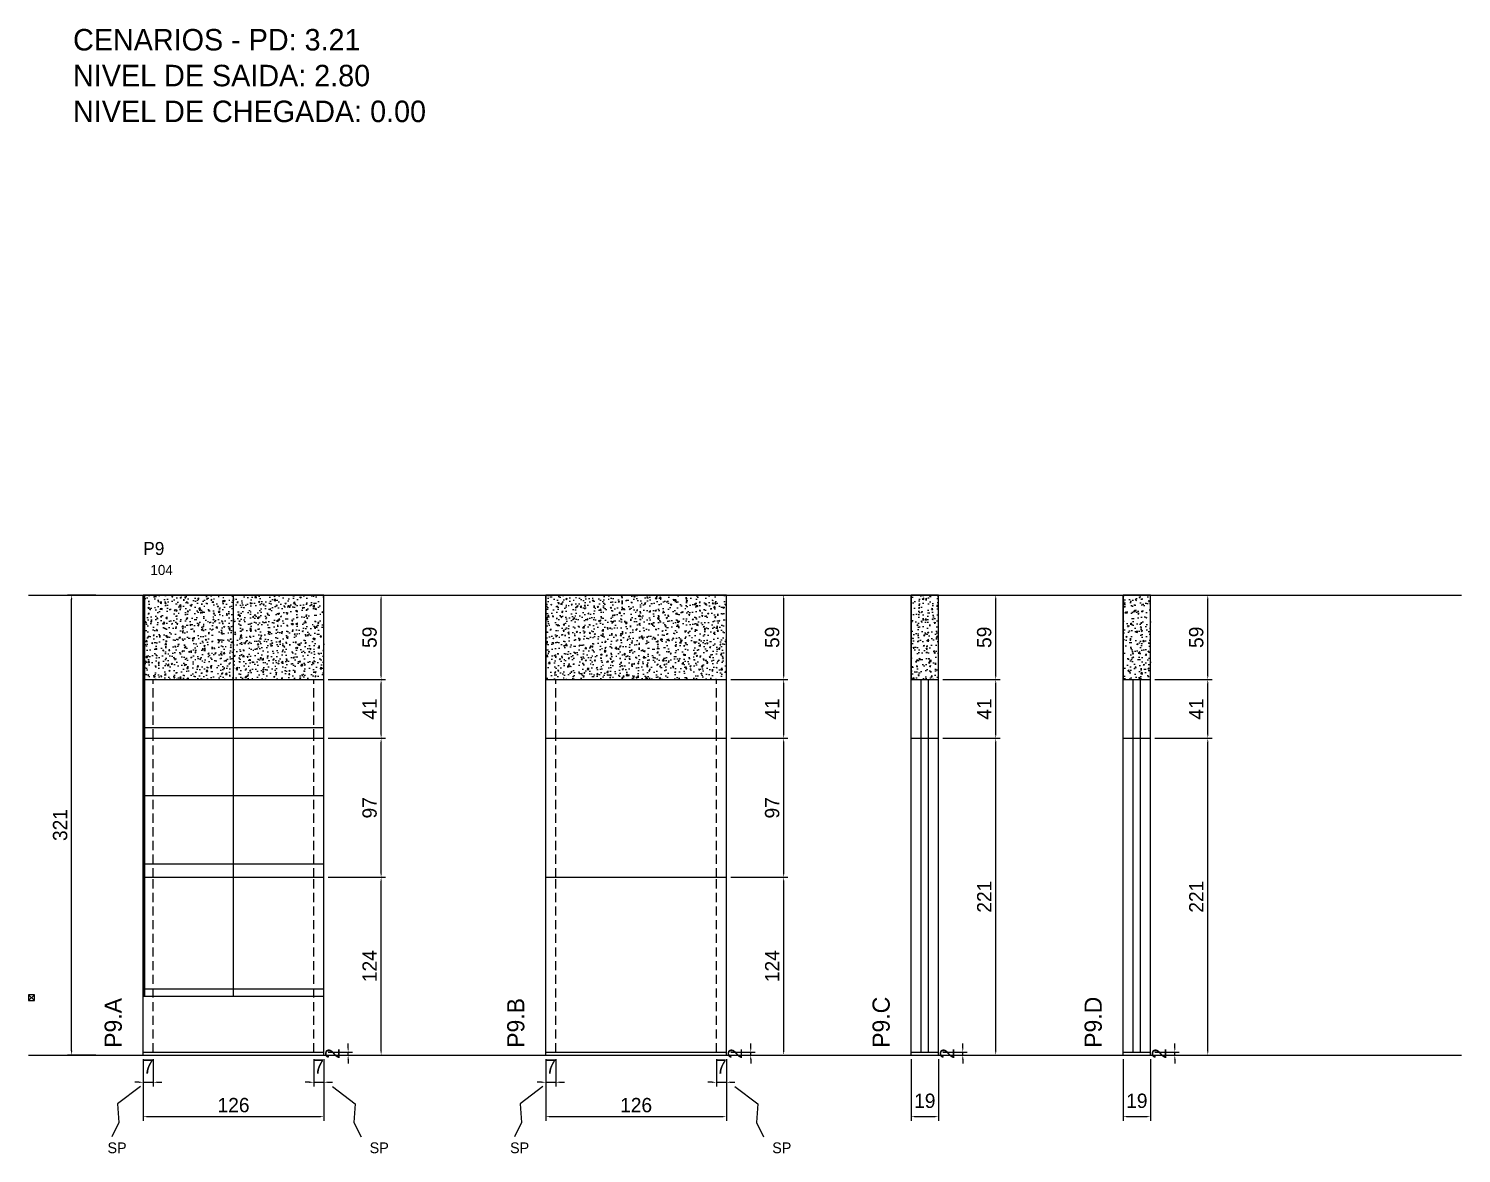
# Model space of a CAD drawing. Header units: centimetres. Extents: x -8500 to 4345, y -490 to 295.
# Drawn here: x -7000 to -6000, y -490 to 295 of the extents above; entities that cross this region are included whole.
import ezdxf

# ---------------------------------------------------------------- set-up
doc = ezdxf.new("R2010")
doc.units = ezdxf.units.CM
doc.linetypes.add('DASHED', pattern=[2, -2])
doc.linetypes.add('HIDDEN', pattern=[9.525, 6.35, -3.175])
for name, color, linetype in [('CHAPA', 140, 'Continuous'), ('COTA', 241, 'Continuous'), ('Madeira', 30, 'Continuous'), ('MEIO_PONT', 160, 'Continuous'), ('NOMENCLATURA', 7, 'Continuous'), ('Nível', 160, 'Continuous'), ('Painéis', 200, 'Continuous'), ('Perfil Metálico', 150, 'Continuous'), ('SARR_2.2x7', 40, 'Continuous'), ('SARRAFO DE PRESSAO', 200, 'Continuous'), ('Sarrafo de Pressão', 42, 'HIDDEN'), ('texto', 7, 'Continuous'), ('TEXTO_GERAL', 7, 'Continuous')]:
    doc.layers.add(name, color=color, linetype=linetype)
doc.dimstyles.new('PAINEL', dxfattribs={"dimtxt": 10, "dimasz": 3, "dimexe": 3, "dimexo": 3, "dimgap": 3, "dimtad": 1, "dimcen": 2.5, "dimclrd": 4, "dimclre": 4, "dimclrt": 240, "dimazin": 3, "dimtfac": 1, "dimtmove": 0, "dimatfit": 3})

# ---------------------------------------------------------------- blocks, each defined once
blk = doc.blocks.new('MULDURA')
at = {"layer": 'Paineis'}
for p, q in [((0, 0), (4, 4)), ((4, 0), (0, 4))]:
    blk.add_line(p, q, dxfattribs=at)
blk.add_lwpolyline([(0, 0), (4, 0), (4, 4), (0, 4)], close=True, dxfattribs=at)

msp = doc.modelspace()

# ---------------------------------------------------------------- hatches: boundary and pattern name
at = {"layer": 'COTA'}
h = msp.add_hatch(dxfattribs=at)
h.set_pattern_fill('AR-CONC', color=256, scale=0.05)
h.paths.add_polyline_path([(-6794, -159), (-6794, -100), (-6920, -100), (-6920, -159)])
h = msp.add_hatch(dxfattribs=at)
h.set_pattern_fill('AR-CONC', color=256, scale=0.05)
h.paths.add_polyline_path([(-6513, -159), (-6513, -100), (-6639, -100), (-6639, -159)])
h = msp.add_hatch(dxfattribs=at)
h.set_pattern_fill('AR-CONC', color=256, scale=0.05)
h.paths.add_polyline_path([(-6365, -159), (-6365, -100), (-6384, -100), (-6384, -159)])
h = msp.add_hatch(dxfattribs=at)
h.set_pattern_fill('AR-CONC', color=256, scale=0.05)
h.paths.add_polyline_path([(-6217, -159), (-6217, -100), (-6236, -100), (-6236, -159)])

# ---------------------------------------------------------------- linework, layer by layer
at = {"layer": 'CHAPA'}
msp.add_lwpolyline([(-6920, -380), (-6918.8, -380), (-6918.8, -100), (-6920, -100)], close=True, dxfattribs=at)
at = {"layer": 'COTA'}
for p, q in [((-6920, -159), (-6920, -100)), ((-6920, -100), (-6794, -100)), ((-6794, -159), (-6794, -100)), ((-6639, -159), (-6639, -100)), ((-6639, -100), (-6513, -100)), ((-6513, -159), (-6513, -100)), ((-6384, -159), (-6384, -100)), ((-6384, -100), (-6365, -100)), ((-6365, -159), (-6365, -100)), ((-6236, -159), (-6236, -100)), ((-6236, -100), (-6217, -100)), ((-6217, -159), (-6217, -100))]:
    msp.add_line(p, q, dxfattribs=at)
for points in [[(-6794, -159), (-6794, -100), (-6920, -100), (-6920, -159)], [(-6513, -159), (-6513, -100), (-6639, -100), (-6639, -159)], [(-6365, -159), (-6365, -100), (-6384, -100), (-6384, -159)], [(-6217, -159), (-6217, -100), (-6236, -100), (-6236, -159)]]:
    msp.add_lwpolyline(points, close=True, dxfattribs=at)
at = {"layer": 'COTA', "color": 4}
for points in [[(-6922, -443), (-6938, -455), (-6937, -468), (-6942, -478)], [(-6788, -443), (-6772, -455), (-6773, -468), (-6768, -478)], [(-6641, -443), (-6657, -455), (-6656, -468), (-6661, -478)], [(-6507, -443), (-6491, -455), (-6492, -468), (-6487, -478)]]:
    msp.add_lwpolyline(points, dxfattribs=at)
at = {"layer": 'Madeira'}
for points in [[(-6920, -192.4), (-6794, -192.4)], [(-6920, -287.6), (-6794, -287.6)]]:
    msp.add_lwpolyline(points, dxfattribs=at)
at = {"layer": 'MEIO_PONT'}
msp.add_lwpolyline([(-6920, -240), (-6794, -240)], dxfattribs=at)
at = {"layer": 'Nível', "linetype": 'DASHED'}
for points in [[(-7000, -100), (-6000, -100)], [(-7000, -421), (-6000, -421)]]:
    msp.add_lwpolyline(points, dxfattribs=at)
at = {"layer": 'Painéis'}
for p, q in [((-6920, -159), (-6794, -159)), ((-6920, -421), (-6920, -159)), ((-6794, -421), (-6794, -159)), ((-6639, -159), (-6513, -159)), ((-6639, -421), (-6639, -159)), ((-6513, -421), (-6513, -159)), ((-6384, -159), (-6365, -159)), ((-6384, -421), (-6384, -159)), ((-6365, -421), (-6365, -159)), ((-6236, -159), (-6217, -159)), ((-6236, -421), (-6236, -159)), ((-6217, -421), (-6217, -159)), ((-6920, -200), (-6794, -200)), ((-6639, -200), (-6513, -200)), ((-6384, -200), (-6365, -200)), ((-6236, -200), (-6217, -200)), ((-6920, -297), (-6794, -297)), ((-6639, -297), (-6513, -297)), ((-6920, -419), (-6794, -419)), ((-6639, -419), (-6513, -419)), ((-6384, -419), (-6365, -419)), ((-6236, -419), (-6217, -419))]:
    msp.add_line(p, q, dxfattribs=at)
msp.add_lwpolyline([(-6920, -380), (-6794, -380), (-6794, -100), (-6920, -100)], close=True, dxfattribs=at)
at = {"layer": 'Perfil Metálico'}
msp.add_line((-6857, -380), (-6857, -100), dxfattribs=at)
at = {"layer": 'SARR_2.2x7'}
for points in [[(-6377, -200), (-6377, -159)], [(-6372, -200), (-6372, -159)], [(-6229, -200), (-6229, -159)], [(-6224, -200), (-6224, -159)], [(-6377, -419), (-6377, -200)], [(-6372, -419), (-6372, -200)], [(-6229, -419), (-6229, -200)], [(-6224, -419), (-6224, -200)]]:
    msp.add_lwpolyline(points, dxfattribs=at)
at = {"layer": 'SARRAFO DE PRESSAO'}
msp.add_lwpolyline([(-6920, -380), (-6794, -380), (-6794, -375), (-6920, -375)], close=True, dxfattribs=at)
at = {"layer": 'Sarrafo de Pressão', "linetype": 'HIDDEN'}
for points in [[(-6913, -200), (-6913, -159)], [(-6801, -200), (-6801, -159)], [(-6632, -200), (-6632, -159)], [(-6520, -200), (-6520, -159)], [(-6913, -297), (-6913, -200)], [(-6801, -297), (-6801, -200)], [(-6632, -297), (-6632, -200)], [(-6520, -297), (-6520, -200)], [(-6913, -419), (-6913, -297)], [(-6801, -419), (-6801, -297)], [(-6632, -419), (-6632, -297)], [(-6520, -419), (-6520, -297)]]:
    msp.add_lwpolyline(points, dxfattribs=at)

# ---------------------------------------------------------------- block references
at = {"layer": 'COTA'}
msp.add_blockref('MULDURA', (-7000, -383), dxfattribs=at)

# ---------------------------------------------------------------- texts
at = {"layer": 'NOMENCLATURA'}
for s, p in [('CENARIOS - PD: 3.21', (-6969, 280)), ('NIVEL DE SAIDA: 2.80', (-6969, 255)), ('NIVEL DE CHEGADA: 0.00', (-6969, 230))]:
    msp.add_text(s, height=15, dxfattribs=at).set_placement(p)
for s, p in [('P9.A', (-6935, -416)), ('P9.B', (-6654, -416)), ('P9.C', (-6399, -416)), ('P9.D', (-6251, -416))]:
    msp.add_text(s, height=12, rotation=90, dxfattribs=at).set_placement(p)
at = {"layer": 'texto'}
msp.add_text('104', height=7, dxfattribs=at).set_placement((-6915, -86))
at = {"layer": 'texto', "color": 4, "char_height": 7.5, "attachment_point": 1}
for insert in [(-6945, -482), (-6762, -482), (-6664, -482), (-6481, -482)]:
    msp.add_mtext('SP', dxfattribs=dict(at, insert=insert))
at = {"layer": 'TEXTO_GERAL'}
msp.add_text('P9', height=9, dxfattribs=at).set_placement((-6920, -72))

# ---------------------------------------------------------------- dimensions: what is measured, and where the dimension line sits
at = {"layer": 'COTA'}
msp.add_linear_dim(base=(-6970, -421), p1=(-6950, -421), p2=(-6950, -100), angle=90, dimstyle='PAINEL', dxfattribs=at).render()
at = {"layer": 'COTA', "color": 4}
for base, p1, p2 in [((-6754, -159), (-6794, -159), (-6794, -100)), ((-6473, -159), (-6513, -159), (-6513, -100)), ((-6325, -159), (-6365, -159), (-6365, -100)), ((-6177, -159), (-6217, -159), (-6217, -100)), ((-6754, -200), (-6794, -200), (-6794, -159)), ((-6473, -200), (-6513, -200), (-6513, -159)), ((-6325, -200), (-6365, -200), (-6365, -159)), ((-6177, -200), (-6217, -200), (-6217, -159)), ((-6754, -297), (-6794, -297), (-6794, -200)), ((-6473, -297), (-6513, -297), (-6513, -200)), ((-6325, -421), (-6365, -421), (-6365, -200)), ((-6177, -421), (-6217, -421), (-6217, -200)), ((-6754, -421), (-6794, -421), (-6794, -297)), ((-6473, -421), (-6513, -421), (-6513, -297)), ((-6777, -421), (-6794, -421), (-6794, -419)), ((-6496, -421), (-6513, -421), (-6513, -419)), ((-6348, -421), (-6365, -421), (-6365, -419)), ((-6200, -421), (-6217, -421), (-6217, -419))]:
    msp.add_linear_dim(base=base, p1=p1, p2=p2, angle=90, dimstyle='PAINEL', dxfattribs=at).render()
for base, p1, p2 in [((-6920, -440), (-6920, -421), (-6913, -421)), ((-6920, -464), (-6920, -421), (-6794, -421)), ((-6801, -440), (-6801, -421), (-6794, -421)), ((-6639, -440), (-6639, -421), (-6632, -421)), ((-6639, -464), (-6639, -421), (-6513, -421)), ((-6520, -440), (-6520, -421), (-6513, -421)), ((-6384, -464), (-6384, -421), (-6365, -421)), ((-6236, -464), (-6236, -421), (-6217, -421))]:
    msp.add_linear_dim(base=base, p1=p1, p2=p2, dimstyle='PAINEL', dxfattribs=at).render()

doc.saveas('drawing.dxf')
